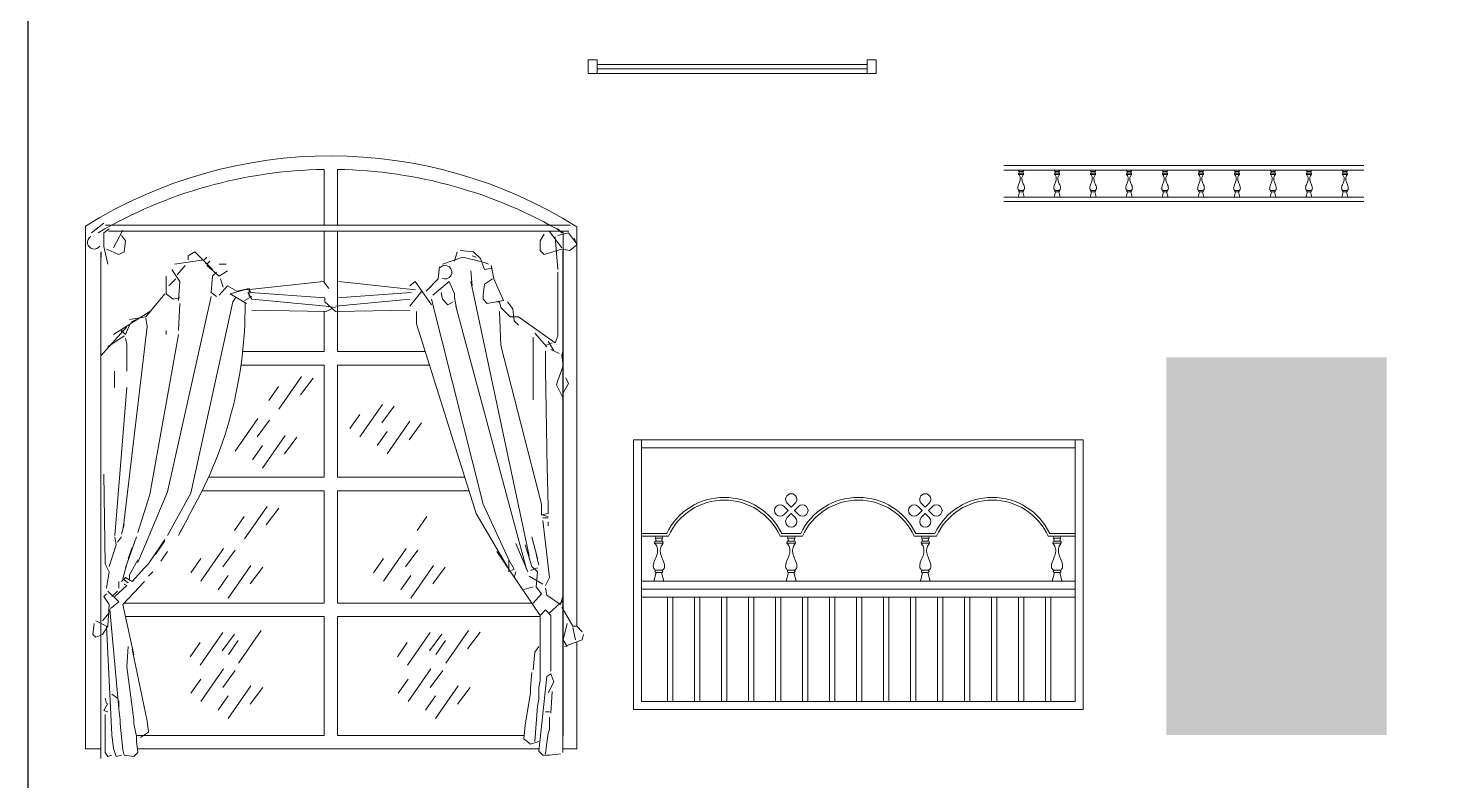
# Model space of a CAD drawing. Header units: millimetres. Extents: x 351279 to 387190, y -1289537 to -1277077.
# Drawn here: x 351279 to 354411, y -1280721 to -1279046 of the extents above; entities that cross this region are included whole.
import ezdxf

# ---------------------------------------------------------------- set-up
doc = ezdxf.new("R2010")
doc.units = ezdxf.units.MM
doc.header["$LTSCALE"] = 20
doc.layers.add('图层1', color=4, linetype='Continuous', plot=False)
doc.layers.add('标注线', color=6, linetype='Continuous', lineweight=5)
doc.layers.add('辅助', color=3, linetype='Continuous', lineweight=5)

# ---------------------------------------------------------------- blocks, each defined once
blk = doc.blocks.new('32ff')
at = {"layer": '图层1', "ltscale": 2}
h = blk.add_hatch(color=119, dxfattribs=at)
h.set_gradient(color1=(74, 84, 74), color2=(255, 255, 153), tint=1, name='INVCURVED')
h.paths.add_polyline_path([(58776.3, 51180.4), (59266.3, 51180.4), (59266.3, 52020.4), (58776.3, 52020.4)])
blk = doc.blocks.new('2e4cvc')
at = {"color": 3, "lineweight": 25}
blk.add_lwpolyline([(83697.4, 62941.5), (91842.9, 62941.5), (91842.9, 56145), (83697.4, 56145)], close=True, dxfattribs=at)
blk = doc.blocks.new('gjfgfj')
at = {"layer": '标注线', "color": 252}
for p, q in [((-100907.4, 9834.9), (-100907.4, 9835.1)), ((-100877.4, 9834.9), (-100877.4, 9835.1)), ((-101065.1, 9681.2), (-101065.1, 9804.9)), ((-101035.1, 9681.2), (-101035.1, 9804.9)), ((-101595.6, 9678.8), (-101595.6, 8516)), ((-101065.1, 9553.4), (-101065.1, 9667.5)), ((-101035.1, 9399.7), (-101035.1, 9667.5)), ((-100533.3, 8546), (-100533.3, 9664.3)), ((-100503.3, 8788.8), (-100503.3, 9677.5)), ((-101065.1, 9399.7), (-101065.1, 9489.9)), ((-101246.1, 9399.7), (-101065.1, 9399.7)), ((-101035.1, 9399.7), (-100839.9, 9399.7)), ((-101249.9, 9369.7), (-101065.1, 9369.7)), ((-101065.1, 9120.1), (-101065.1, 9369.7)), ((-101035.1, 9120.1), (-101035.1, 9369.7)), ((-101035.1, 9369.7), (-100830.5, 9369.7)), ((-101322, 9120.1), (-101065.1, 9120.1)), ((-101035.1, 9120.1), (-100752, 9120.1)), ((-101336.2, 9090.1), (-101065.1, 9090.1)), ((-101065.1, 8840.5), (-101065.1, 9090.1)), ((-101035.1, 8840.5), (-101035.1, 9090.1)), ((-101035.1, 9090.1), (-100742.6, 9090.1)), ((-101509.2, 8840.5), (-101065.1, 8840.5)), ((-101035.1, 8840.5), (-100603.6, 8840.5)), ((-101506.8, 8810.5), (-101065.1, 8810.5)), ((-101065.1, 8546), (-101065.1, 8810.5)), ((-101035.1, 8810.5), (-100584.8, 8810.5)), ((-101035.1, 8546), (-101035.1, 8810.5)), ((-100503.3, 8516), (-100503.3, 8753.9)), ((-101482.7, 8546), (-101065.1, 8546)), ((-101035.1, 8546), (-100620.2, 8546)), ((-101561.4, 8516), (-101595.6, 8516)), ((-101480.3, 8516), (-100587.2, 8516)), ((-100534.5, 8516), (-100503.3, 8516))]:
    blk.add_line(p, q, dxfattribs=at)
for centre, radius, start, end in [((-101050.5, 8806.4), 1028.7, 57.8613, 121.9952), ((-101049.4, 8782.5), 1022.5, 90.8828, 120.4131), ((-101050.9, 8782.5), 1022.5, 59.5869, 89.1172)]:
    blk.add_arc(centre, radius, start, end, dxfattribs=at)
at = {"layer": '辅助', "color": 252}
for p, q in [((-101554.8, 9685.2), (-101581.9, 9664.1)), ((-101551.3, 9681.2), (-100517.8, 9681.2)), ((-101554.8, 9664.1), (-101542.7, 9673.1)), ((-101554.8, 9633.9), (-101554.8, 9664.1)), ((-101544.4, 9667.5), (-100521, 9667.5)), ((-101512.5, 9670.1), (-101533.6, 9630.9)), ((-101506.5, 9645.9), (-101515.5, 9658)), ((-100575.7, 9661), (-100584.8, 9645.9)), ((-100563.6, 9667.1), (-100536.5, 9630.9)), ((-100551.6, 9655), (-100545.5, 9582.6)), ((-100545.5, 9673.1), (-100536.5, 9664.1)), ((-100521.4, 9664.1), (-100545.5, 9658)), ((-100506.3, 9642.9), (-100521.4, 9664.1)), ((-100509.3, 9652), (-100503.3, 9636.9)), ((-101561.4, 9620.3), (-101561.4, 8494.5)), ((-101560.8, 9621.8), (-101560.8, 9609.7)), ((-101545.7, 9594.6), (-101554.8, 9633.9)), ((-101548.7, 9627.8), (-101521.6, 9615.8)), ((-101521.6, 9615.8), (-101509.5, 9621.8)), ((-101509.5, 9621.8), (-101506.5, 9645.9)), ((-101352.6, 9621.8), (-101367.6, 9612.7)), ((-101313.3, 9582.6), (-101352.6, 9621.8)), ((-100768.9, 9621.8), (-100774.9, 9600.7)), ((-100762.8, 9624.8), (-100732.7, 9621.8)), ((-100732.7, 9621.8), (-100717.6, 9606.7)), ((-100584.8, 9645.9), (-100584.8, 9624.8)), ((-100584.8, 9624.8), (-100575.7, 9615.8)), ((-100575.7, 9615.8), (-100536.5, 9627.8)), ((-100536.5, 9627.8), (-100518.4, 9624.8)), ((-100534.5, 9623.5), (-100534.5, 8508.2)), ((-100518.4, 9624.8), (-100503.3, 9636.9)), ((-101397.8, 9594.6), (-101331.4, 9603.7)), ((-101373.7, 9591.6), (-101391.8, 9570.5)), ((-101367.6, 9612.7), (-101367.6, 9603.7)), ((-101331.4, 9603.7), (-101325.4, 9609.7)), ((-101331.4, 9600.7), (-101325.4, 9594.6)), ((-101325.4, 9594.6), (-101319.4, 9600.7)), ((-101298.2, 9567.5), (-101325.4, 9591.6)), ((-101298.2, 9594.6), (-101283.1, 9594.6)), ((-100808.1, 9588.6), (-100811.1, 9561.4)), ((-100802.1, 9594.6), (-100756.8, 9609.7)), ((-100756.8, 9609.7), (-100708.5, 9597.7)), ((-100735.7, 9612.7), (-100726.6, 9609.7)), ((-100726.6, 9609.7), (-100726.6, 9609.7)), ((-100717.6, 9606.7), (-100708.5, 9582.6)), ((-100708.5, 9597.7), (-100699.5, 9594.6)), ((-100708.5, 9582.6), (-100690.4, 9585.6)), ((-100693.4, 9591.6), (-100687.4, 9561.4)), ((-101415.9, 9567.5), (-101415.9, 9528.2)), ((-101394.8, 9561.4), (-101409.9, 9546.3)), ((-101403.9, 9582.6), (-101385.8, 9555.4)), ((-101385.8, 9555.4), (-101388.8, 9513.1)), ((-101313.3, 9567.5), (-101316.3, 9531.3)), ((-101304.3, 9576.5), (-101313.3, 9567.5)), ((-101280.1, 9579.5), (-101298.2, 9567.5)), ((-101295.2, 9561.4), (-101289.2, 9543.3)), ((-101237.9, 9537.3), (-101066.7, 9555.4)), ((-101066.7, 9555.4), (-101054.7, 9540.3)), ((-100861.7, 9537.3), (-101032.8, 9555.4)), ((-100874.5, 9546.3), (-100862.4, 9555.4)), ((-100862.4, 9555.4), (-100826.2, 9504.1)), ((-100811.1, 9561.4), (-100838.3, 9534.3)), ((-100787, 9555.4), (-100823.2, 9525.2)), ((-100774.9, 9528.2), (-100787, 9555.4)), ((-100738.7, 9579.5), (-100735.7, 9546.3)), ((-100738.7, 9555.4), (-100608.9, 8945.7)), ((-100708.5, 9549.4), (-100690.4, 9561.4)), ((-100687.4, 9561.4), (-100666.3, 9513.1)), ((-100545.5, 9576.5), (-100545.5, 9455.8)), ((-100533.5, 9582.6), (-100533.5, 9401.5)), ((-101461.2, 9476.9), (-101419, 9528.2)), ((-101415.9, 9528.2), (-101400.8, 9516.2)), ((-101412.9, 9087.6), (-101316.3, 9522.2)), ((-101316.3, 9531.3), (-101304.3, 9522.2)), ((-101298.2, 9525.2), (-101280.1, 9546.3)), ((-101280.1, 9546.3), (-101259, 9534.3)), ((-101231.8, 9540.3), (-101274.1, 9528.2)), ((-101274.1, 9528.2), (-101237.9, 9507.1)), ((-101259, 9534.3), (-101231.8, 9540.3)), ((-101225.8, 9522.2), (-101240.9, 9513.1)), ((-101234.9, 9531.3), (-101225.8, 9516.2)), ((-101231.9, 9540.3), (-101231.9, 9522.2)), ((-101231.8, 9540.3), (-101228.8, 9531.3)), ((-101228.8, 9531.3), (-101063.7, 9519.2)), ((-100870.7, 9531.3), (-101035.8, 9519.2)), ((-100847.4, 9534.3), (-100874.5, 9501.1)), ((-100805.1, 9531.3), (-100802.1, 9516.2)), ((-100774.9, 9528.2), (-100774.9, 9519.2)), ((-100711.5, 9525.2), (-100708.5, 9549.4)), ((-100711.5, 9525.2), (-100711.5, 9516.2)), ((-101400.8, 9516.2), (-101385.8, 9519.2)), ((-101385.8, 9507.1), (-101388.8, 9446.7)), ((-101361.6, 9084.6), (-101268, 9510.1)), ((-101262, 9519.2), (-101268, 9510.1)), ((-101225.8, 9516.2), (-101060.7, 9501.1)), ((-101225.8, 9492), (-101060.7, 9489)), ((-101063.7, 9519.2), (-101063.7, 9510.1)), ((-101063.7, 9510.1), (-101039.6, 9489)), ((-101060.7, 9501.1), (-101039.6, 9498.1)), ((-101048.7, 9495), (-101060.7, 9489)), ((-100873.7, 9516.2), (-101038.8, 9501.1)), ((-100873.7, 9492), (-101038.8, 9489)), ((-100826.2, 9516.2), (-100711.5, 9060.4)), ((-100802.1, 9516.2), (-100790, 9504.1)), ((-100790, 9504.1), (-100777.9, 9510.1)), ((-100774.9, 9519.2), (-100768.9, 9489)), ((-100771.9, 9501.1), (-100614.9, 8915.5)), ((-100702.5, 9507.1), (-100711.5, 9516.2)), ((-100666.3, 9513.1), (-100702.5, 9507.1)), ((-100675.3, 9510.1), (-100681.3, 9510.1)), ((-100672.3, 9498.1), (-100675.3, 9510.1)), ((-100651.2, 9476.9), (-100672.3, 9498.1)), ((-100657.2, 9510.1), (-100645.1, 9495)), ((-100645.1, 9495), (-100642.1, 9467.9)), ((-101452.2, 9489), (-101533.6, 9437.7)), ((-101497.4, 9458.8), (-101506.5, 9437.7)), ((-101497.4, 9470.9), (-101461.2, 9476.9)), ((-101470.3, 9476.9), (-101494.4, 9464.9)), ((-101461.2, 9473.9), (-101458.2, 9455.8)), ((-100859.4, 9489), (-100859.4, 9461.8)), ((-100726.6, 9039.3), (-100859.4, 9461.8)), ((-100675.3, 9489), (-100672.3, 9413.5)), ((-100633.1, 9476.9), (-100651.2, 9476.9)), ((-100642.1, 9467.9), (-100633.1, 9458.8)), ((-100551.6, 9419.6), (-100633.1, 9476.9)), ((-101504.2, 9454.4), (-101561.4, 9390.3)), ((-101509.5, 9434.7), (-101545.7, 9410.5)), ((-101515.5, 9446.7), (-101515.5, 9440.7)), ((-101509.5, 9440.7), (-101515.5, 9446.7)), ((-101458.2, 9455.8), (-101509.5, 9024.2)), ((-101506.5, 9437.7), (-101509.5, 9440.7)), ((-101506.5, 9428.6), (-101503.5, 9416.6)), ((-101388.8, 9437.7), (-101452.2, 9081.5)), ((-101416, 9446.7), (-101416, 9437.7)), ((-100599.9, 9431.7), (-100599.9, 9335.1)), ((-100596.8, 9440.7), (-100569.7, 9410.5)), ((-100545.5, 9434.7), (-100551.6, 9419.6)), ((-100545.5, 9455.8), (-100545.5, 9443.7)), ((-100545.5, 9443.7), (-100545.5, 9434.7)), ((-101503.5, 9416.6), (-101503.5, 9356.2)), ((-100672.3, 9413.5), (-100581.7, 9060.4)), ((-100557.6, 9419.6), (-100572.7, 9413.5)), ((-100572.7, 9401.5), (-100572.7, 9359.2)), ((-100566.7, 9422.6), (-100554.6, 9401.5)), ((-100560.6, 9404.5), (-100542.5, 9395.4)), ((-100533.5, 9401.5), (-100536.5, 9392.4)), ((-100533.5, 9368.3), (-100545.5, 9335.1)), ((-100536.5, 9392.4), (-100533.5, 9368.3)), ((-101530.7, 9356.2), (-101530.7, 9320)), ((-101165.7, 9272), (-101115.4, 9344.7)), ((-101117.3, 9303.7), (-101089.3, 9340.9)), ((-100599.9, 9335.1), (-100599.9, 9292.8)), ((-100572.7, 9359.2), (-100569.7, 9184.2)), ((-100545.5, 9335.1), (-100548.5, 9326)), ((-100527.4, 9341.1), (-100521.4, 9329)), ((-101503.5, 9320), (-101530.6, 8991)), ((-101188.1, 9290.6), (-101166.2, 9322.2)), ((-100548.5, 9326), (-100533.5, 9295.8)), ((-100521.4, 9329), (-100533.5, 9307.9)), ((-100985.4, 9209.8), (-100935.1, 9282.4)), ((-100936.9, 9241.4), (-100909, 9278.7)), ((-101262.5, 9178.2), (-101212.2, 9250.9)), ((-101214, 9209.9), (-101186.1, 9247.1)), ((-101007.8, 9228.4), (-100985.9, 9260)), ((-100924.6, 9172.1), (-100874.3, 9244.7)), ((-100876.2, 9203.7), (-100848.2, 9241)), ((-101201.7, 9140.5), (-101151.4, 9213.2)), ((-101153.3, 9172.2), (-101125.3, 9209.4)), ((-100947, 9190.7), (-100925.1, 9222.3)), ((-101224.1, 9159.1), (-101202.2, 9190.7)), ((-100569.7, 9184.2), (-100569.7, 9175.1)), ((-100569.7, 9175.1), (-100566.7, 9054.4)), ((-101554.8, 9126.8), (-101551.8, 8927.6)), ((-101479.3, 8930.6), (-101412.9, 9087.6)), ((-101412.9, 8991), (-101361.6, 9084.6)), ((-101452.2, 9081.5), (-101479.3, 8997)), ((-101242, 8982.9), (-101191.7, 9055.5)), ((-101193.6, 9014.5), (-101165.6, 9051.8)), ((-100711.5, 9060.4), (-100654.2, 8936.7)), ((-100581.7, 9060.4), (-100581.7, 9051.4)), ((-100581.7, 9051.4), (-100581.7, 9036.3)), ((-100566.7, 9039.3), (-100566.7, 9054.4)), ((-101509.5, 9024.2), (-101512.5, 9003.1)), ((-101367.6, 9030.2), (-101385.8, 8997)), ((-101264.4, 9001.5), (-101242.5, 9033.1)), ((-100858.4, 9001.5), (-100836.5, 9033.1)), ((-100654.2, 8915.5), (-100726.6, 9039.3)), ((-100581.7, 9036.3), (-100566.7, 9039.3)), ((-100581.7, 9036.3), (-100566.7, 9033.2)), ((-100578.7, 9030.2), (-100566.7, 9030.2)), ((-100578.7, 9024.2), (-100563.6, 8897.4)), ((-100566.7, 9021.2), (-100566.7, 9012.1)), ((-101509.5, 9015.1), (-101515.5, 8994)), ((-101373.7, 9018.1), (-101388.8, 8991)), ((-101542.7, 8921.6), (-101527.6, 8969.9)), ((-101527.6, 8969.9), (-101530.6, 8988)), ((-101515.5, 8988), (-101524.6, 8975.9)), ((-101482.3, 8988), (-101506.5, 8918.5)), ((-101491.4, 8963.8), (-101500.4, 8939.7)), ((-101419, 8981.9), (-101455.2, 8927.6)), ((-101419, 8978.9), (-101440.1, 8948.7)), ((-101338.8, 8889.1), (-101288.5, 8961.7)), ((-101290.3, 8920.7), (-101262.4, 8958)), ((-100932.8, 8889.1), (-100882.4, 8961.7)), ((-100884.3, 8920.7), (-100856.3, 8958)), ((-100639.1, 8972.9), (-100611.9, 8909.5)), ((-100618, 8969.9), (-100602.9, 8921.6)), ((-100602.9, 8988), (-100590.8, 8939.7)), ((-101551.8, 8927.6), (-101542.7, 8909.5)), ((-101503.5, 8927.6), (-101512.5, 8894.4)), ((-101479.3, 8936.7), (-101497.4, 8903.5)), ((-101455.2, 8927.6), (-101464.2, 8918.5)), ((-101412.9, 8954.8), (-101428, 8933.6)), ((-101361.2, 8907.7), (-101339.3, 8939.3)), ((-100955.1, 8907.7), (-100933.3, 8939.3)), ((-100584.8, 8812.9), (-100681.3, 8954.8)), ((-100654.2, 8936.7), (-100654.2, 8909.5)), ((-100642.1, 8915.5), (-100654.2, 8936.7)), ((-100593.8, 8948.7), (-100587.8, 8924.6)), ((-101542.7, 8909.5), (-101548.7, 8873.3)), ((-101506.5, 8897.4), (-101515.5, 8888.4)), ((-101506.5, 8897.4), (-101491.4, 8888.4)), ((-101497.4, 8903.5), (-101497.4, 8891.4)), ((-101491.4, 8888.4), (-101464.2, 8918.5)), ((-101446.1, 8909.5), (-101455.2, 8900.4)), ((-101300.4, 8870), (-101278.5, 8901.6)), ((-101278, 8851.4), (-101227.7, 8924)), ((-101229.6, 8883), (-101201.6, 8920.3)), ((-100894.4, 8870), (-100872.5, 8901.6)), ((-100872, 8851.4), (-100821.7, 8924)), ((-100823.5, 8883), (-100795.6, 8920.3)), ((-100648.1, 8912.5), (-100642.1, 8915.5)), ((-100639.1, 8909.5), (-100642.1, 8897.4)), ((-100608.9, 8900.4), (-100578.7, 8882.3)), ((-100590.8, 8918.5), (-100605.9, 8912.5)), ((-100602.9, 8921.6), (-100590.8, 8909.5)), ((-100590.8, 8909.5), (-100593.8, 8876.3)), ((-100563.6, 8897.4), (-100572.7, 8879.3)), ((-101521.6, 8843.1), (-101545.7, 8867.2)), ((-101524.6, 8867.2), (-101536.7, 8855.2)), ((-101503.5, 8879.3), (-101530.6, 8855.2)), ((-101521.6, 8888.4), (-101521.6, 8873.3)), ((-101512.5, 8894.4), (-101500.4, 8885.3)), ((-101464.2, 8888.4), (-101512.5, 8837.1)), ((-101509.5, 8882.3), (-101503.5, 8879.3)), ((-100599.9, 8876.3), (-100621, 8870.3)), ((-100593.8, 8876.3), (-100581.7, 8861.2)), ((-100572.7, 8873.3), (-100569.7, 8858.2)), ((-101548.7, 8861.2), (-101554.8, 8855.2)), ((-101554.8, 8855.2), (-101542.7, 8837.1)), ((-101542.7, 8837.1), (-101545.7, 8788.8)), ((-101539.7, 8828), (-101521.6, 8843.1)), ((-101512.5, 8837.1), (-101488.4, 8725.4)), ((-100581.7, 8861.2), (-100599.9, 8840.1)), ((-100569.7, 8858.2), (-100539.5, 8837.1)), ((-100533.5, 8846.1), (-100563.6, 8818.9)), ((-100539.5, 8837.1), (-100533.5, 8858.2)), ((-101548.7, 8788.8), (-101572.9, 8800.8)), ((-101542.7, 8818.9), (-101557.8, 8800.8)), ((-101541.2, 8826), (-101521.1, 8606)), ((-100572.7, 8825), (-100584.8, 8812.9)), ((-100584.8, 8810.5), (-100584.8, 8668)), ((-100560.6, 8812.9), (-100572.7, 8825)), ((-100560.6, 8689.2), (-100560.6, 8812.9)), ((-100536.5, 8831), (-100512.3, 8788.8)), ((-101578.9, 8770.7), (-101575.9, 8794.8)), ((-101572.9, 8764.6), (-101578.9, 8770.7)), ((-101557.8, 8770.7), (-101572.9, 8764.6)), ((-101545.7, 8788.8), (-101557.8, 8770.7)), ((-101536.7, 8547.3), (-101548.7, 8788.8)), ((-101340.5, 8702.3), (-101290.1, 8775)), ((-101292, 8734), (-101264, 8771.3)), ((-101255.5, 8707), (-101205.1, 8779.6)), ((-100879.5, 8702.3), (-100829.1, 8775)), ((-100831, 8734), (-100803, 8771.3)), ((-100794.5, 8707), (-100744.2, 8779.6)), ((-100746, 8738.7), (-100718.1, 8775.9)), ((-100533.5, 8758.6), (-100524.4, 8794.8)), ((-100512.3, 8788.8), (-100503.3, 8788.8)), ((-100512.3, 8785.7), (-100506.3, 8758.6)), ((-100503.3, 8788.8), (-100491.2, 8776.7)), ((-100488.2, 8770.7), (-100491.2, 8758.6)), ((-101500.4, 8743.5), (-101503.5, 8698.2)), ((-101362.8, 8721), (-101340.9, 8752.5)), ((-101277.8, 8725.6), (-101256, 8757.2)), ((-100901.8, 8721), (-100880, 8752.5)), ((-100816.9, 8725.6), (-100795, 8757.2)), ((-100596.8, 8731.4), (-100587.8, 8743.5)), ((-100524.4, 8743.5), (-100533.5, 8758.6)), ((-100491.2, 8758.6), (-100530.4, 8743.5)), ((-101491.4, 8737.5), (-101458.2, 8577.5)), ((-100599.9, 8692.2), (-100596.8, 8731.4)), ((-101503.5, 8698.2), (-101488.4, 8580.5)), ((-101338.8, 8621.2), (-101288.5, 8693.8)), ((-101290.3, 8652.9), (-101262.4, 8690.1)), ((-100877.8, 8621.2), (-100827.5, 8693.8)), ((-100829.3, 8652.9), (-100801.4, 8690.1)), ((-100602.9, 8686.1), (-100605.9, 8652.9)), ((-100569.7, 8677.1), (-100587.8, 8511.1)), ((-100560.6, 8683.1), (-100569.7, 8677.1)), ((-100554.6, 8665), (-100560.6, 8683.1)), ((-101361.2, 8639.8), (-101339.3, 8671.4)), ((-101278, 8583.5), (-101227.7, 8656.2)), ((-101229.6, 8615.2), (-101201.6, 8652.4)), ((-100900.2, 8639.8), (-100878.3, 8671.4)), ((-100817, 8583.5), (-100766.7, 8656.2)), ((-100768.6, 8615.2), (-100740.6, 8652.4)), ((-100605.9, 8652.9), (-100605.9, 8640.9)), ((-100584.8, 8668), (-100587.8, 8652.9)), ((-100587.8, 8652.9), (-100587.8, 8625.8)), ((-100554.6, 8665), (-100566.7, 8640.9)), ((-101545.7, 8616.7), (-101554.8, 8601.6)), ((-101551.8, 8628.8), (-101548.7, 8616.7)), ((-101536.7, 8637.8), (-101524.6, 8628.8)), ((-101521.6, 8622.8), (-101521.6, 8604.6)), ((-101300.4, 8602.1), (-101278.5, 8633.7)), ((-100839.4, 8602.1), (-100817.5, 8633.7)), ((-100605.9, 8640.9), (-100618, 8568.4)), ((-100587.8, 8625.8), (-100590.8, 8610.7)), ((-100557.6, 8643.9), (-100560.6, 8595.6)), ((-101554.8, 8601.6), (-101545.7, 8598.6)), ((-101551.8, 8592.6), (-101551.8, 8583.5)), ((-101551.8, 8583.5), (-101551.8, 8508.1)), ((-101521.6, 8604.6), (-101518.6, 8580.5)), ((-100590.8, 8610.7), (-100596.8, 8532.2)), ((-100572.7, 8598.6), (-100563.6, 8598.6)), ((-100563.6, 8586.5), (-100563.6, 8559.4)), ((-101518.6, 8580.5), (-101518.6, 8571.4)), ((-101518.6, 8571.4), (-101512.5, 8514.1)), ((-101488.4, 8580.5), (-101488.4, 8571.4)), ((-101488.4, 8571.4), (-101482.3, 8544.3)), ((-101455.2, 8553.3), (-101473.3, 8541.3)), ((-101458.2, 8577.5), (-101455.2, 8553.3)), ((-100618, 8568.4), (-100621, 8538.2)), ((-100566.7, 8550.3), (-100569.7, 8529.2)), ((-100563.6, 8559.4), (-100566.7, 8550.3)), ((-101536.7, 8547.3), (-101533.6, 8517.1)), ((-101482.3, 8544.3), (-101482.3, 8532.2)), ((-101482.3, 8532.2), (-101479.3, 8508.1)), ((-100621, 8538.2), (-100605.9, 8526.2)), ((-100605.9, 8526.2), (-100587.8, 8532.2)), ((-100569.7, 8529.2), (-100572.7, 8505)), ((-101551.8, 8508.1), (-101545.7, 8499)), ((-101545.7, 8499), (-101536.7, 8502)), ((-101533.6, 8517.1), (-101527.6, 8499)), ((-101527.6, 8499), (-101515.5, 8502)), ((-101512.5, 8514.1), (-101509.5, 8502)), ((-101509.5, 8502), (-101488.4, 8499)), ((-101488.4, 8499), (-101479.3, 8508.1)), ((-100587.8, 8511.1), (-100578.7, 8502)), ((-100578.7, 8502), (-100563.6, 8502)), ((-100539.5, 8505), (-100563.6, 8502))]:
    blk.add_line(p, q, dxfattribs=at)
for centre, radius, start, end in [((-101575.9, 9642.9), 15.1, 120.9638, 326.3099), ((-100796, 9576.5), 15.1, 243.4349, 135), ((-102161.4, 9498.1), 920.6, 329.4869, 0.5617)]:
    blk.add_arc(centre, radius, start, end, dxfattribs=at)

msp = doc.modelspace()

# ---------------------------------------------------------------- linework, layer by layer
at = {"color": 252, "lineweight": 5}
for p, q in [((352543.762, -1279137.053), (353143.762, -1279137.053)), ((353486.321, -1279371.485), (353480.621, -1279371.485)), ((353482.721, -1279364.885), (353481.567, -1279364.885)), ((353481.567, -1279364.885), (353482.721, -1279368.485)), ((353486.321, -1279361.885), (353482.721, -1279361.885)), ((353486.321, -1279364.885), (353482.721, -1279364.885)), ((353486.321, -1279368.485), (353482.721, -1279368.485)), ((353486.321, -1279361.885), (353489.921, -1279361.885)), ((353486.321, -1279364.885), (353489.921, -1279364.885)), ((353486.321, -1279368.485), (353489.921, -1279368.485)), ((353486.321, -1279371.485), (353492.021, -1279371.485)), ((353491.075, -1279364.885), (353489.921, -1279368.485)), ((353489.921, -1279364.885), (353491.075, -1279364.885)), ((353566.321, -1279371.485), (353560.621, -1279371.485)), ((353562.721, -1279364.885), (353561.567, -1279364.885)), ((353561.567, -1279364.885), (353562.721, -1279368.485)), ((353566.321, -1279361.885), (353562.721, -1279361.885)), ((353566.321, -1279364.885), (353562.721, -1279364.885)), ((353566.321, -1279368.485), (353562.721, -1279368.485)), ((353566.321, -1279361.885), (353569.921, -1279361.885)), ((353566.321, -1279364.885), (353569.921, -1279364.885)), ((353566.321, -1279368.485), (353569.921, -1279368.485)), ((353566.321, -1279371.485), (353572.021, -1279371.485)), ((353571.075, -1279364.885), (353569.921, -1279368.485)), ((353569.921, -1279364.885), (353571.075, -1279364.885)), ((353646.321, -1279371.485), (353640.621, -1279371.485)), ((353642.721, -1279364.885), (353641.567, -1279364.885)), ((353641.567, -1279364.885), (353642.721, -1279368.485)), ((353646.321, -1279361.885), (353642.721, -1279361.885)), ((353646.321, -1279364.885), (353642.721, -1279364.885)), ((353646.321, -1279368.485), (353642.721, -1279368.485)), ((353646.321, -1279361.885), (353649.921, -1279361.885)), ((353646.321, -1279364.885), (353649.921, -1279364.885)), ((353646.321, -1279368.485), (353649.921, -1279368.485)), ((353646.321, -1279371.485), (353652.021, -1279371.485)), ((353651.075, -1279364.885), (353649.921, -1279368.485)), ((353649.921, -1279364.885), (353651.075, -1279364.885)), ((353726.321, -1279371.485), (353720.621, -1279371.485)), ((353722.721, -1279364.885), (353721.567, -1279364.885)), ((353721.567, -1279364.885), (353722.721, -1279368.485)), ((353726.321, -1279361.885), (353722.721, -1279361.885)), ((353726.321, -1279364.885), (353722.721, -1279364.885)), ((353726.321, -1279368.485), (353722.721, -1279368.485)), ((353726.321, -1279361.885), (353729.921, -1279361.885)), ((353726.321, -1279364.885), (353729.921, -1279364.885)), ((353726.321, -1279368.485), (353729.921, -1279368.485)), ((353726.321, -1279371.485), (353732.021, -1279371.485)), ((353731.075, -1279364.885), (353729.921, -1279368.485)), ((353729.921, -1279364.885), (353731.075, -1279364.885)), ((353806.321, -1279371.485), (353800.621, -1279371.485)), ((353802.721, -1279364.885), (353801.567, -1279364.885)), ((353801.567, -1279364.885), (353802.721, -1279368.485)), ((353806.321, -1279361.885), (353802.721, -1279361.885)), ((353806.321, -1279364.885), (353802.721, -1279364.885)), ((353806.321, -1279368.485), (353802.721, -1279368.485)), ((353806.321, -1279361.885), (353809.921, -1279361.885)), ((353806.321, -1279364.885), (353809.921, -1279364.885)), ((353806.321, -1279368.485), (353809.921, -1279368.485)), ((353806.321, -1279371.485), (353812.021, -1279371.485)), ((353811.075, -1279364.885), (353809.921, -1279368.485)), ((353809.921, -1279364.885), (353811.075, -1279364.885)), ((353886.321, -1279371.485), (353880.621, -1279371.485)), ((353882.721, -1279364.885), (353881.567, -1279364.885)), ((353881.567, -1279364.885), (353882.721, -1279368.485)), ((353886.321, -1279361.885), (353882.721, -1279361.885)), ((353886.321, -1279364.885), (353882.721, -1279364.885)), ((353886.321, -1279368.485), (353882.721, -1279368.485)), ((353886.321, -1279361.885), (353889.921, -1279361.885)), ((353886.321, -1279364.885), (353889.921, -1279364.885)), ((353886.321, -1279368.485), (353889.921, -1279368.485)), ((353886.321, -1279371.485), (353892.021, -1279371.485)), ((353891.075, -1279364.885), (353889.921, -1279368.485)), ((353889.921, -1279364.885), (353891.075, -1279364.885)), ((353966.321, -1279371.485), (353960.621, -1279371.485)), ((353962.721, -1279364.885), (353961.567, -1279364.885)), ((353961.567, -1279364.885), (353962.721, -1279368.485)), ((353966.321, -1279361.885), (353962.721, -1279361.885)), ((353966.321, -1279364.885), (353962.721, -1279364.885)), ((353966.321, -1279368.485), (353962.721, -1279368.485)), ((353966.321, -1279361.885), (353969.921, -1279361.885)), ((353966.321, -1279364.885), (353969.921, -1279364.885)), ((353966.321, -1279368.485), (353969.921, -1279368.485)), ((353966.321, -1279371.485), (353972.021, -1279371.485)), ((353971.075, -1279364.885), (353969.921, -1279368.485)), ((353969.921, -1279364.885), (353971.075, -1279364.885)), ((354046.321, -1279371.485), (354040.621, -1279371.485)), ((354042.721, -1279364.885), (354041.567, -1279364.885)), ((354041.567, -1279364.885), (354042.721, -1279368.485)), ((354046.321, -1279361.885), (354042.721, -1279361.885)), ((354046.321, -1279364.885), (354042.721, -1279364.885)), ((354046.321, -1279368.485), (354042.721, -1279368.485)), ((354046.321, -1279361.885), (354049.921, -1279361.885)), ((354046.321, -1279364.885), (354049.921, -1279364.885)), ((354046.321, -1279368.485), (354049.921, -1279368.485)), ((354046.321, -1279371.485), (354052.021, -1279371.485)), ((354051.075, -1279364.885), (354049.921, -1279368.485)), ((354049.921, -1279364.885), (354051.075, -1279364.885)), ((354126.321, -1279371.485), (354120.621, -1279371.485)), ((354122.721, -1279364.885), (354121.567, -1279364.885)), ((354121.567, -1279364.885), (354122.721, -1279368.485)), ((354126.321, -1279361.885), (354122.721, -1279361.885)), ((354126.321, -1279364.885), (354122.721, -1279364.885)), ((354126.321, -1279368.485), (354122.721, -1279368.485)), ((354126.321, -1279361.885), (354129.921, -1279361.885)), ((354126.321, -1279364.885), (354129.921, -1279364.885)), ((354126.321, -1279368.485), (354129.921, -1279368.485)), ((354126.321, -1279371.485), (354132.021, -1279371.485)), ((354131.075, -1279364.885), (354129.921, -1279368.485)), ((354129.921, -1279364.885), (354131.075, -1279364.885)), ((354206.321, -1279371.485), (354200.621, -1279371.485)), ((354202.721, -1279364.885), (354201.567, -1279364.885)), ((354201.567, -1279364.885), (354202.721, -1279368.485)), ((354206.321, -1279361.885), (354202.721, -1279361.885)), ((354206.321, -1279364.885), (354202.721, -1279364.885)), ((354206.321, -1279368.485), (354202.721, -1279368.485)), ((354206.321, -1279361.885), (354209.921, -1279361.885)), ((354206.321, -1279364.885), (354209.921, -1279364.885)), ((354206.321, -1279368.485), (354209.921, -1279368.485)), ((354206.321, -1279371.485), (354212.021, -1279371.485)), ((354211.075, -1279364.885), (354209.921, -1279368.485)), ((354209.921, -1279364.885), (354211.075, -1279364.885)), ((353479.721, -1279421.885), (353482.721, -1279410.485)), ((353486.321, -1279421.885), (353479.721, -1279421.885)), ((353486.321, -1279407.485), (353482.721, -1279407.485)), ((353486.321, -1279410.485), (353482.721, -1279410.485)), ((353486.321, -1279407.485), (353489.921, -1279407.485)), ((353486.321, -1279410.485), (353489.921, -1279410.485)), ((353486.321, -1279421.885), (353492.921, -1279421.885)), ((353492.921, -1279421.885), (353489.921, -1279410.485)), ((353559.721, -1279421.885), (353562.721, -1279410.485)), ((353566.321, -1279421.885), (353559.721, -1279421.885)), ((353566.321, -1279407.485), (353562.721, -1279407.485)), ((353566.321, -1279410.485), (353562.721, -1279410.485)), ((353566.321, -1279407.485), (353569.921, -1279407.485)), ((353566.321, -1279410.485), (353569.921, -1279410.485)), ((353566.321, -1279421.885), (353572.921, -1279421.885)), ((353572.921, -1279421.885), (353569.921, -1279410.485)), ((353639.721, -1279421.885), (353642.721, -1279410.485)), ((353646.321, -1279421.885), (353639.721, -1279421.885)), ((353646.321, -1279407.485), (353642.721, -1279407.485)), ((353646.321, -1279410.485), (353642.721, -1279410.485)), ((353646.321, -1279407.485), (353649.921, -1279407.485)), ((353646.321, -1279410.485), (353649.921, -1279410.485)), ((353646.321, -1279421.885), (353652.921, -1279421.885)), ((353652.921, -1279421.885), (353649.921, -1279410.485)), ((353719.721, -1279421.885), (353722.721, -1279410.485)), ((353726.321, -1279421.885), (353719.721, -1279421.885)), ((353726.321, -1279407.485), (353722.721, -1279407.485)), ((353726.321, -1279410.485), (353722.721, -1279410.485)), ((353726.321, -1279407.485), (353729.921, -1279407.485)), ((353726.321, -1279410.485), (353729.921, -1279410.485)), ((353726.321, -1279421.885), (353732.921, -1279421.885)), ((353732.921, -1279421.885), (353729.921, -1279410.485)), ((353799.721, -1279421.885), (353802.721, -1279410.485)), ((353806.321, -1279421.885), (353799.721, -1279421.885)), ((353806.321, -1279407.485), (353802.721, -1279407.485)), ((353806.321, -1279410.485), (353802.721, -1279410.485)), ((353806.321, -1279407.485), (353809.921, -1279407.485)), ((353806.321, -1279410.485), (353809.921, -1279410.485)), ((353806.321, -1279421.885), (353812.921, -1279421.885)), ((353812.921, -1279421.885), (353809.921, -1279410.485)), ((353879.721, -1279421.885), (353882.721, -1279410.485)), ((353886.321, -1279421.885), (353879.721, -1279421.885)), ((353886.321, -1279407.485), (353882.721, -1279407.485)), ((353886.321, -1279410.485), (353882.721, -1279410.485)), ((353886.321, -1279407.485), (353889.921, -1279407.485)), ((353886.321, -1279410.485), (353889.921, -1279410.485)), ((353886.321, -1279421.885), (353892.921, -1279421.885)), ((353892.921, -1279421.885), (353889.921, -1279410.485)), ((353959.721, -1279421.885), (353962.721, -1279410.485)), ((353966.321, -1279421.885), (353959.721, -1279421.885)), ((353966.321, -1279407.485), (353962.721, -1279407.485)), ((353966.321, -1279410.485), (353962.721, -1279410.485)), ((353966.321, -1279407.485), (353969.921, -1279407.485)), ((353966.321, -1279410.485), (353969.921, -1279410.485)), ((353966.321, -1279421.885), (353972.921, -1279421.885)), ((353972.921, -1279421.885), (353969.921, -1279410.485)), ((354039.721, -1279421.885), (354042.721, -1279410.485)), ((354046.321, -1279421.885), (354039.721, -1279421.885)), ((354046.321, -1279407.485), (354042.721, -1279407.485)), ((354046.321, -1279410.485), (354042.721, -1279410.485)), ((354046.321, -1279407.485), (354049.921, -1279407.485)), ((354046.321, -1279410.485), (354049.921, -1279410.485)), ((354046.321, -1279421.885), (354052.921, -1279421.885)), ((354052.921, -1279421.885), (354049.921, -1279410.485)), ((354119.721, -1279421.885), (354122.721, -1279410.485)), ((354126.321, -1279421.885), (354119.721, -1279421.885)), ((354126.321, -1279407.485), (354122.721, -1279407.485)), ((354126.321, -1279410.485), (354122.721, -1279410.485)), ((354126.321, -1279407.485), (354129.921, -1279407.485)), ((354126.321, -1279410.485), (354129.921, -1279410.485)), ((354126.321, -1279421.885), (354132.921, -1279421.885)), ((354132.921, -1279421.885), (354129.921, -1279410.485)), ((354199.721, -1279421.885), (354202.721, -1279410.485)), ((354206.321, -1279421.885), (354199.721, -1279421.885)), ((354206.321, -1279407.485), (354202.721, -1279407.485)), ((354206.321, -1279410.485), (354202.721, -1279410.485)), ((354206.321, -1279407.485), (354209.921, -1279407.485)), ((354206.321, -1279410.485), (354209.921, -1279410.485)), ((354206.321, -1279421.885), (354212.921, -1279421.885)), ((354212.921, -1279421.885), (354209.921, -1279410.485))]:
    msp.add_line(p, q, dxfattribs=at)
at = {"color": 44, "lineweight": 5}
for p, q in [((353448.123, -1279351.885), (354248.123, -1279351.885)), ((353448.123, -1279361.885), (354248.123, -1279361.885)), ((353448.123, -1279421.885), (354248.123, -1279421.885)), ((353448.123, -1279431.885), (354248.123, -1279431.885)), ((352624.297, -1280562.094), (352624.297, -1279962.094)), ((352624.297, -1279962.094), (353624.297, -1279962.094)), ((352642.297, -1280544.094), (352642.297, -1279962.094)), ((353606.297, -1279962.094), (353606.297, -1280544.094)), ((353624.297, -1279962.094), (353624.297, -1280562.094)), ((352642.297, -1279980.094), (353606.297, -1279980.094)), ((353606.297, -1280276.094), (352642.297, -1280276.094)), ((353606.297, -1280294.094), (352642.297, -1280294.094)), ((353624.297, -1280562.094), (352624.297, -1280562.094)), ((353606.297, -1280544.094), (352642.297, -1280544.094))]:
    msp.add_line(p, q, dxfattribs=at)
at = {"lineweight": 5}
for p, q in [((352968.226, -1280119.134), (352959.387, -1280110.295)), ((352968.226, -1280119.134), (352959.387, -1280127.973)), ((352966.458, -1280103.224), (352975.297, -1280112.063)), ((352966.458, -1280135.044), (352975.297, -1280126.205)), ((352975.297, -1280112.063), (352984.135, -1280103.224)), ((352975.297, -1280126.205), (352984.135, -1280135.044)), ((352982.368, -1280119.134), (352991.207, -1280110.295)), ((352982.368, -1280119.134), (352991.207, -1280127.973)), ((353266.226, -1280119.134), (353257.387, -1280110.295)), ((353266.226, -1280119.134), (353257.387, -1280127.973)), ((353264.458, -1280103.224), (353273.297, -1280112.063)), ((353264.458, -1280135.044), (353273.297, -1280126.205)), ((353273.297, -1280112.063), (353282.135, -1280103.224)), ((353273.297, -1280126.205), (353282.135, -1280135.044)), ((353280.368, -1280119.134), (353289.207, -1280110.295)), ((353280.368, -1280119.134), (353289.207, -1280127.973)), ((352698.484, -1280170.094), (352642.297, -1280170.094)), ((352702.297, -1280176.094), (352642.297, -1280176.094)), ((352675.047, -1280181.094), (352673.124, -1280181.094)), ((352673.124, -1280181.094), (352675.047, -1280187.094)), ((352681.047, -1280176.094), (352675.047, -1280176.094)), ((352681.047, -1280181.094), (352675.047, -1280181.094)), ((352681.047, -1280187.094), (352675.047, -1280187.094)), ((352681.047, -1280176.094), (352687.047, -1280176.094)), ((352681.047, -1280181.094), (352687.047, -1280181.094)), ((352681.047, -1280187.094), (352687.047, -1280187.094)), ((352688.971, -1280181.094), (352687.047, -1280187.094)), ((352687.047, -1280181.094), (352688.971, -1280181.094)), ((353000.297, -1280176.094), (352950.297, -1280176.094)), ((352996.484, -1280170.094), (352954.109, -1280170.094)), ((352969.297, -1280181.094), (352967.373, -1280181.094)), ((352967.373, -1280181.094), (352969.297, -1280187.094)), ((352975.297, -1280176.094), (352969.297, -1280176.094)), ((352975.297, -1280181.094), (352969.297, -1280181.094)), ((352975.297, -1280187.094), (352969.297, -1280187.094)), ((352975.297, -1280176.094), (352981.297, -1280176.094)), ((352975.297, -1280181.094), (352981.297, -1280181.094)), ((352975.297, -1280187.094), (352981.297, -1280187.094)), ((352983.22, -1280181.094), (352981.297, -1280187.094)), ((352981.297, -1280181.094), (352983.22, -1280181.094)), ((353298.297, -1280176.094), (353248.297, -1280176.094)), ((353294.484, -1280170.094), (353252.109, -1280170.094)), ((353267.297, -1280181.094), (353265.373, -1280181.094)), ((353265.373, -1280181.094), (353267.297, -1280187.094)), ((353273.297, -1280176.094), (353267.297, -1280176.094)), ((353273.297, -1280181.094), (353267.297, -1280181.094)), ((353273.297, -1280187.094), (353267.297, -1280187.094)), ((353273.297, -1280176.094), (353279.297, -1280176.094)), ((353273.297, -1280181.094), (353279.297, -1280181.094)), ((353273.297, -1280187.094), (353279.297, -1280187.094)), ((353281.22, -1280181.094), (353279.297, -1280187.094)), ((353279.297, -1280181.094), (353281.22, -1280181.094)), ((353606.297, -1280176.094), (353546.297, -1280176.094)), ((353606.297, -1280170.094), (353550.109, -1280170.094)), ((353560.229, -1280181.094), (353558.306, -1280181.094)), ((353558.306, -1280181.094), (353560.229, -1280187.094)), ((353566.229, -1280176.094), (353560.229, -1280176.094)), ((353566.229, -1280181.094), (353560.229, -1280181.094)), ((353566.229, -1280187.094), (353560.229, -1280187.094)), ((353566.229, -1280176.094), (353572.229, -1280176.094)), ((353566.229, -1280181.094), (353572.229, -1280181.094)), ((353566.229, -1280187.094), (353572.229, -1280187.094)), ((353574.152, -1280181.094), (353572.229, -1280187.094)), ((353572.229, -1280181.094), (353574.152, -1280181.094)), ((352681.047, -1280192.094), (352671.547, -1280192.094)), ((352681.047, -1280192.094), (352690.547, -1280192.094)), ((352975.297, -1280192.094), (352965.797, -1280192.094)), ((352975.297, -1280192.094), (352984.797, -1280192.094)), ((353273.297, -1280192.094), (353263.797, -1280192.094)), ((353273.297, -1280192.094), (353282.797, -1280192.094)), ((353566.229, -1280192.094), (353556.729, -1280192.094)), ((353566.229, -1280192.094), (353575.729, -1280192.094)), ((352670.047, -1280276.094), (352675.047, -1280257.094)), ((352681.047, -1280276.094), (352670.047, -1280276.094)), ((352681.047, -1280252.094), (352675.047, -1280252.094)), ((352681.047, -1280257.094), (352675.047, -1280257.094)), ((352681.047, -1280252.094), (352687.047, -1280252.094)), ((352681.047, -1280257.094), (352687.047, -1280257.094)), ((352681.047, -1280276.094), (352692.047, -1280276.094)), ((352692.047, -1280276.094), (352687.047, -1280257.094)), ((352964.297, -1280276.094), (352969.297, -1280257.094)), ((352975.297, -1280276.094), (352964.297, -1280276.094)), ((352975.297, -1280252.094), (352969.297, -1280252.094)), ((352975.297, -1280257.094), (352969.297, -1280257.094)), ((352975.297, -1280252.094), (352981.297, -1280252.094)), ((352975.297, -1280257.094), (352981.297, -1280257.094)), ((352975.297, -1280276.094), (352986.297, -1280276.094)), ((352986.297, -1280276.094), (352981.297, -1280257.094)), ((353262.297, -1280276.094), (353267.297, -1280257.094)), ((353273.297, -1280276.094), (353262.297, -1280276.094)), ((353273.297, -1280252.094), (353267.297, -1280252.094)), ((353273.297, -1280257.094), (353267.297, -1280257.094)), ((353273.297, -1280252.094), (353279.297, -1280252.094)), ((353273.297, -1280257.094), (353279.297, -1280257.094)), ((353273.297, -1280276.094), (353284.297, -1280276.094)), ((353284.297, -1280276.094), (353279.297, -1280257.094)), ((353555.229, -1280276.094), (353560.229, -1280257.094)), ((353566.229, -1280276.094), (353555.229, -1280276.094)), ((353566.229, -1280252.094), (353560.229, -1280252.094)), ((353566.229, -1280257.094), (353560.229, -1280257.094)), ((353566.229, -1280252.094), (353572.229, -1280252.094)), ((353566.229, -1280257.094), (353572.229, -1280257.094)), ((353566.229, -1280276.094), (353577.229, -1280276.094)), ((353577.229, -1280276.094), (353572.229, -1280257.094)), ((353606.297, -1280312.094), (352642.297, -1280312.094)), ((352700.297, -1280312.094), (352700.297, -1280544.094)), ((352712.297, -1280312.094), (352712.297, -1280544.094)), ((352760.297, -1280312.094), (352760.297, -1280544.094)), ((352772.297, -1280312.094), (352772.297, -1280544.094)), ((352820.297, -1280312.094), (352820.297, -1280544.094)), ((352832.297, -1280312.094), (352832.297, -1280544.094)), ((352880.297, -1280312.094), (352880.297, -1280544.094)), ((352892.297, -1280312.094), (352892.297, -1280544.094)), ((352940.297, -1280312.094), (352940.297, -1280544.094)), ((352952.297, -1280312.094), (352952.297, -1280544.094)), ((353000.297, -1280312.094), (353000.297, -1280544.094)), ((353012.297, -1280312.094), (353012.297, -1280544.094)), ((353060.297, -1280312.094), (353060.297, -1280544.094)), ((353072.297, -1280312.094), (353072.297, -1280544.094)), ((353120.297, -1280312.094), (353120.297, -1280544.094)), ((353132.297, -1280312.094), (353132.297, -1280544.094)), ((353180.297, -1280312.094), (353180.297, -1280544.094)), ((353192.297, -1280312.094), (353192.297, -1280544.094)), ((353240.297, -1280312.094), (353240.297, -1280544.094)), ((353252.297, -1280312.094), (353252.297, -1280544.094)), ((353300.297, -1280312.094), (353300.297, -1280544.094)), ((353312.297, -1280312.094), (353312.297, -1280544.094)), ((353360.297, -1280312.094), (353360.297, -1280544.094)), ((353372.297, -1280312.094), (353372.297, -1280544.094)), ((353420.297, -1280312.094), (353420.297, -1280544.094)), ((353432.297, -1280312.094), (353432.297, -1280544.094)), ((353480.297, -1280312.094), (353480.297, -1280544.094)), ((353492.297, -1280312.094), (353492.297, -1280544.094)), ((353540.297, -1280312.094), (353540.297, -1280544.094)), ((353552.297, -1280312.094), (353552.297, -1280544.094))]:
    msp.add_line(p, q, dxfattribs=at)
at = {"color": 252, "lineweight": 5}
for points in [[(352523.762, -1279147.053), (352523.762, -1279117.053), (352543.762, -1279117.053), (352543.762, -1279147.053)], [(353163.762, -1279147.053), (353163.762, -1279117.053), (353143.762, -1279117.053), (353143.762, -1279147.053)], [(352543.762, -1279127.053), (353143.762, -1279127.053), (353143.762, -1279147.053), (352543.762, -1279147.053)]]:
    msp.add_lwpolyline(points, close=True, dxfattribs=at)
for centre, radius, start, end in [((353483.15, -1279371.02), 2.571, 99.600949, 190.41501), ((353482.725, -1279363.385), 1.5, 90.159333, 269.840667), ((353489.917, -1279363.385), 1.5, 270.159333, 89.840667), ((353489.492, -1279371.02), 2.571, 349.58499, 80.399051), ((353563.15, -1279371.02), 2.571, 99.600949, 190.41501), ((353562.725, -1279363.385), 1.5, 90.159333, 269.840667), ((353569.917, -1279363.385), 1.5, 270.159333, 89.840667), ((353569.492, -1279371.02), 2.571, 349.58499, 80.399051), ((353643.15, -1279371.02), 2.571, 99.600949, 190.41501), ((353642.725, -1279363.385), 1.5, 90.159333, 269.840667), ((353649.917, -1279363.385), 1.5, 270.159333, 89.840667), ((353649.492, -1279371.02), 2.571, 349.58499, 80.399051), ((353723.15, -1279371.02), 2.571, 99.600949, 190.41501), ((353722.725, -1279363.385), 1.5, 90.159333, 269.840667), ((353729.917, -1279363.385), 1.5, 270.159333, 89.840667), ((353729.492, -1279371.02), 2.571, 349.58499, 80.399051), ((353803.15, -1279371.02), 2.571, 99.600949, 190.41501), ((353802.725, -1279363.385), 1.5, 90.159333, 269.840667), ((353809.917, -1279363.385), 1.5, 270.159333, 89.840667), ((353809.492, -1279371.02), 2.571, 349.58499, 80.399051), ((353883.15, -1279371.02), 2.571, 99.600949, 190.41501), ((353882.725, -1279363.385), 1.5, 90.159333, 269.840667), ((353889.917, -1279363.385), 1.5, 270.159333, 89.840667), ((353889.492, -1279371.02), 2.571, 349.58499, 80.399051), ((353963.15, -1279371.02), 2.571, 99.600949, 190.41501), ((353962.725, -1279363.385), 1.5, 90.159333, 269.840667), ((353969.917, -1279363.385), 1.5, 270.159333, 89.840667), ((353969.492, -1279371.02), 2.571, 349.58499, 80.399051), ((354043.15, -1279371.02), 2.571, 99.600949, 190.41501), ((354042.725, -1279363.385), 1.5, 90.159333, 269.840667), ((354049.917, -1279363.385), 1.5, 270.159333, 89.840667), ((354049.492, -1279371.02), 2.571, 349.58499, 80.399051), ((354123.15, -1279371.02), 2.571, 99.600949, 190.41501), ((354122.725, -1279363.385), 1.5, 90.159333, 269.840667), ((354129.917, -1279363.385), 1.5, 270.159333, 89.840667), ((354129.492, -1279371.02), 2.571, 349.58499, 80.399051), ((354203.15, -1279371.02), 2.571, 99.600949, 190.41501), ((354202.725, -1279363.385), 1.5, 90.159333, 269.840667), ((354209.917, -1279363.385), 1.5, 270.159333, 89.840667), ((354209.492, -1279371.02), 2.571, 349.58499, 80.399051), ((353482.721, -1279408.985), 1.5, 89.991097, 270.008903), ((353489.921, -1279408.985), 1.5, 269.991097, 90.008903), ((353562.721, -1279408.985), 1.5, 89.991097, 270.008903), ((353569.921, -1279408.985), 1.5, 269.991097, 90.008903), ((353642.721, -1279408.985), 1.5, 89.991097, 270.008903), ((353649.921, -1279408.985), 1.5, 269.991097, 90.008903), ((353722.721, -1279408.985), 1.5, 89.991097, 270.008903), ((353729.921, -1279408.985), 1.5, 269.991097, 90.008903), ((353802.721, -1279408.985), 1.5, 89.991097, 270.008903), ((353809.921, -1279408.985), 1.5, 269.991097, 90.008903), ((353882.721, -1279408.985), 1.5, 89.991097, 270.008903), ((353889.921, -1279408.985), 1.5, 269.991097, 90.008903), ((353962.721, -1279408.985), 1.5, 89.991097, 270.008903), ((353969.921, -1279408.985), 1.5, 269.991097, 90.008903), ((354042.721, -1279408.985), 1.5, 89.991097, 270.008903), ((354049.921, -1279408.985), 1.5, 269.991097, 90.008903), ((354122.721, -1279408.985), 1.5, 89.991097, 270.008903), ((354129.921, -1279408.985), 1.5, 269.991097, 90.008903), ((354202.721, -1279408.985), 1.5, 89.991097, 270.008903), ((354209.921, -1279408.985), 1.5, 269.991097, 90.008903)]:
    msp.add_arc(centre, radius, start, end, dxfattribs=at)
at = {"lineweight": 5}
for centre, radius, start, end in [((352826.297, -1280232.194), 142.1, 25.913656, 154.086344), ((352975.297, -1280094.385), 12.5, 315, 225), ((353124.297, -1280232.194), 142.1, 25.913656, 154.086344), ((353273.297, -1280094.385), 12.5, 315, 225), ((353422.297, -1280232.194), 142.1, 25.913656, 154.086344), ((352826.297, -1280232.194), 136.1, 24.342916, 155.657084), ((352950.548, -1280119.134), 12.5, 45, 315), ((353000.045, -1280119.134), 12.5, 225, 135), ((353124.297, -1280232.194), 136.1, 24.342916, 155.657084), ((353248.548, -1280119.134), 12.5, 45, 315), ((353298.045, -1280119.134), 12.5, 225, 135), ((353422.297, -1280232.194), 136.1, 24.342916, 155.657084), ((352975.297, -1280143.883), 12.5, 135, 45), ((353273.297, -1280143.883), 12.5, 135, 45), ((352675.762, -1280191.319), 4.285, 99.600949, 190.41501), ((352675.054, -1280178.594), 2.5, 90.159333, 269.840667), ((352687.04, -1280178.594), 2.5, 270.159333, 89.840667), ((352686.333, -1280191.319), 4.285, 349.58499, 80.399051), ((352970.011, -1280191.319), 4.285, 99.600949, 190.41501), ((352969.304, -1280178.594), 2.5, 90.159333, 269.840667), ((352981.29, -1280178.594), 2.5, 270.159333, 89.840667), ((352980.582, -1280191.319), 4.285, 349.58499, 80.399051), ((353268.011, -1280191.319), 4.285, 99.600949, 190.41501), ((353267.304, -1280178.594), 2.5, 90.159333, 269.840667), ((353279.29, -1280178.594), 2.5, 270.159333, 89.840667), ((353278.582, -1280191.319), 4.285, 349.58499, 80.399051), ((353560.944, -1280191.319), 4.285, 99.600949, 190.41501), ((353560.236, -1280178.594), 2.5, 90.159333, 269.840667), ((353572.222, -1280178.594), 2.5, 270.159333, 89.840667), ((353571.514, -1280191.319), 4.285, 349.58499, 80.399051), ((352675.047, -1280254.594), 2.5, 89.991097, 270.008903), ((352687.048, -1280254.594), 2.5, 269.991097, 90.008903), ((352969.296, -1280254.594), 2.5, 89.991097, 270.008903), ((352981.297, -1280254.594), 2.5, 269.991097, 90.008903), ((353267.296, -1280254.594), 2.5, 89.991097, 270.008903), ((353279.297, -1280254.594), 2.5, 269.991097, 90.008903), ((353560.229, -1280254.594), 2.5, 89.991097, 270.008903), ((353572.229, -1280254.594), 2.5, 269.991097, 90.008903)]:
    msp.add_arc(centre, radius, start, end, dxfattribs=at)
at = {"color": 252, "lineweight": 5}
for points in [[(353480.621, -1279371.485), (353481.737, -1279372.808), (353483.365, -1279375.536), (353484.375, -1279378.725), (353484.521, -1279382.329), (353483.706, -1279386.893), (353480.574, -1279394.768), (353479.058, -1279399.917), (353479.058, -1279403.955), (353480.271, -1279406.176), (353481.887, -1279407.287), (353482.721, -1279407.485)], [(353492.021, -1279371.485), (353490.905, -1279372.808), (353489.277, -1279375.536), (353488.267, -1279378.725), (353488.121, -1279382.329), (353488.936, -1279386.893), (353492.068, -1279394.768), (353493.584, -1279399.917), (353493.584, -1279403.955), (353492.371, -1279406.176), (353490.755, -1279407.287), (353489.921, -1279407.485)], [(353560.621, -1279371.485), (353561.737, -1279372.808), (353563.365, -1279375.536), (353564.375, -1279378.725), (353564.521, -1279382.329), (353563.706, -1279386.893), (353560.574, -1279394.768), (353559.058, -1279399.917), (353559.058, -1279403.955), (353560.271, -1279406.176), (353561.887, -1279407.287), (353562.721, -1279407.485)], [(353572.021, -1279371.485), (353570.905, -1279372.808), (353569.277, -1279375.536), (353568.267, -1279378.725), (353568.121, -1279382.329), (353568.936, -1279386.893), (353572.068, -1279394.768), (353573.584, -1279399.917), (353573.584, -1279403.955), (353572.371, -1279406.176), (353570.755, -1279407.287), (353569.921, -1279407.485)], [(353640.621, -1279371.485), (353641.737, -1279372.808), (353643.365, -1279375.536), (353644.375, -1279378.725), (353644.521, -1279382.329), (353643.706, -1279386.893), (353640.574, -1279394.768), (353639.058, -1279399.917), (353639.058, -1279403.955), (353640.271, -1279406.176), (353641.887, -1279407.287), (353642.721, -1279407.485)], [(353652.021, -1279371.485), (353650.905, -1279372.808), (353649.277, -1279375.536), (353648.267, -1279378.725), (353648.121, -1279382.329), (353648.936, -1279386.893), (353652.068, -1279394.768), (353653.584, -1279399.917), (353653.584, -1279403.955), (353652.371, -1279406.176), (353650.755, -1279407.287), (353649.921, -1279407.485)], [(353720.621, -1279371.485), (353721.737, -1279372.808), (353723.365, -1279375.536), (353724.375, -1279378.725), (353724.521, -1279382.329), (353723.706, -1279386.893), (353720.574, -1279394.768), (353719.058, -1279399.917), (353719.058, -1279403.955), (353720.271, -1279406.176), (353721.887, -1279407.287), (353722.721, -1279407.485)], [(353732.021, -1279371.485), (353730.905, -1279372.808), (353729.277, -1279375.536), (353728.267, -1279378.725), (353728.121, -1279382.329), (353728.936, -1279386.893), (353732.068, -1279394.768), (353733.584, -1279399.917), (353733.584, -1279403.955), (353732.371, -1279406.176), (353730.755, -1279407.287), (353729.921, -1279407.485)], [(353800.621, -1279371.485), (353801.737, -1279372.808), (353803.365, -1279375.536), (353804.375, -1279378.725), (353804.521, -1279382.329), (353803.706, -1279386.893), (353800.574, -1279394.768), (353799.058, -1279399.917), (353799.058, -1279403.955), (353800.271, -1279406.176), (353801.887, -1279407.287), (353802.721, -1279407.485)], [(353812.021, -1279371.485), (353810.905, -1279372.808), (353809.277, -1279375.536), (353808.267, -1279378.725), (353808.121, -1279382.329), (353808.936, -1279386.893), (353812.068, -1279394.768), (353813.584, -1279399.917), (353813.584, -1279403.955), (353812.371, -1279406.176), (353810.755, -1279407.287), (353809.921, -1279407.485)], [(353880.621, -1279371.485), (353881.737, -1279372.808), (353883.365, -1279375.536), (353884.375, -1279378.725), (353884.521, -1279382.329), (353883.706, -1279386.893), (353880.574, -1279394.768), (353879.058, -1279399.917), (353879.058, -1279403.955), (353880.271, -1279406.176), (353881.887, -1279407.287), (353882.721, -1279407.485)], [(353892.021, -1279371.485), (353890.905, -1279372.808), (353889.277, -1279375.536), (353888.267, -1279378.725), (353888.121, -1279382.329), (353888.936, -1279386.893), (353892.068, -1279394.768), (353893.584, -1279399.917), (353893.584, -1279403.955), (353892.371, -1279406.176), (353890.755, -1279407.287), (353889.921, -1279407.485)], [(353960.621, -1279371.485), (353961.737, -1279372.808), (353963.365, -1279375.536), (353964.375, -1279378.725), (353964.521, -1279382.329), (353963.706, -1279386.893), (353960.574, -1279394.768), (353959.058, -1279399.917), (353959.058, -1279403.955), (353960.271, -1279406.176), (353961.887, -1279407.287), (353962.721, -1279407.485)], [(353972.021, -1279371.485), (353970.905, -1279372.808), (353969.277, -1279375.536), (353968.267, -1279378.725), (353968.121, -1279382.329), (353968.936, -1279386.893), (353972.068, -1279394.768), (353973.584, -1279399.917), (353973.584, -1279403.955), (353972.371, -1279406.176), (353970.755, -1279407.287), (353969.921, -1279407.485)], [(354040.621, -1279371.485), (354041.737, -1279372.808), (354043.365, -1279375.536), (354044.375, -1279378.725), (354044.521, -1279382.329), (354043.706, -1279386.893), (354040.574, -1279394.768), (354039.058, -1279399.917), (354039.058, -1279403.955), (354040.271, -1279406.176), (354041.887, -1279407.287), (354042.721, -1279407.485)], [(354052.021, -1279371.485), (354050.905, -1279372.808), (354049.277, -1279375.536), (354048.267, -1279378.725), (354048.121, -1279382.329), (354048.936, -1279386.893), (354052.068, -1279394.768), (354053.584, -1279399.917), (354053.584, -1279403.955), (354052.371, -1279406.176), (354050.755, -1279407.287), (354049.921, -1279407.485)], [(354120.621, -1279371.485), (354121.737, -1279372.808), (354123.365, -1279375.536), (354124.375, -1279378.725), (354124.521, -1279382.329), (354123.706, -1279386.893), (354120.574, -1279394.768), (354119.058, -1279399.917), (354119.058, -1279403.955), (354120.271, -1279406.176), (354121.887, -1279407.287), (354122.721, -1279407.485)], [(354132.021, -1279371.485), (354130.905, -1279372.808), (354129.277, -1279375.536), (354128.267, -1279378.725), (354128.121, -1279382.329), (354128.936, -1279386.893), (354132.068, -1279394.768), (354133.584, -1279399.917), (354133.584, -1279403.955), (354132.371, -1279406.176), (354130.755, -1279407.287), (354129.921, -1279407.485)], [(354200.621, -1279371.485), (354201.737, -1279372.808), (354203.365, -1279375.536), (354204.375, -1279378.725), (354204.521, -1279382.329), (354203.706, -1279386.893), (354200.574, -1279394.768), (354199.058, -1279399.917), (354199.058, -1279403.955), (354200.271, -1279406.176), (354201.887, -1279407.287), (354202.721, -1279407.485)], [(354212.021, -1279371.485), (354210.905, -1279372.808), (354209.277, -1279375.536), (354208.267, -1279378.725), (354208.121, -1279382.329), (354208.936, -1279386.893), (354212.068, -1279394.768), (354213.584, -1279399.917), (354213.584, -1279403.955), (354212.371, -1279406.176), (354210.755, -1279407.287), (354209.921, -1279407.485)]]:
    msp.add_spline(points, degree=3, dxfattribs=at)
at = {"lineweight": 5}
for points in [[(352671.547, -1280192.094), (352673.406, -1280194.3), (352676.12, -1280198.846), (352677.804, -1280204.161), (352678.047, -1280210.167), (352676.689, -1280217.775), (352671.468, -1280230.899), (352668.943, -1280239.481), (352668.943, -1280246.212), (352670.963, -1280249.914), (352673.658, -1280251.764), (352675.047, -1280252.094)], [(352690.547, -1280192.094), (352688.688, -1280194.3), (352685.974, -1280198.846), (352684.29, -1280204.161), (352684.047, -1280210.167), (352685.406, -1280217.775), (352690.626, -1280230.899), (352693.152, -1280239.481), (352693.152, -1280246.212), (352691.131, -1280249.914), (352688.437, -1280251.764), (352687.048, -1280252.094)], [(352965.797, -1280192.094), (352967.656, -1280194.3), (352970.37, -1280198.846), (352972.054, -1280204.161), (352972.297, -1280210.167), (352970.938, -1280217.775), (352965.718, -1280230.899), (352963.192, -1280239.481), (352963.192, -1280246.212), (352965.213, -1280249.914), (352967.907, -1280251.764), (352969.296, -1280252.094)], [(352984.797, -1280192.094), (352982.937, -1280194.3), (352980.224, -1280198.846), (352978.54, -1280204.161), (352978.297, -1280210.167), (352979.655, -1280217.775), (352984.875, -1280230.899), (352987.401, -1280239.481), (352987.401, -1280246.212), (352985.381, -1280249.914), (352982.686, -1280251.764), (352981.297, -1280252.094)], [(353263.797, -1280192.094), (353265.656, -1280194.3), (353268.37, -1280198.846), (353270.054, -1280204.161), (353270.297, -1280210.167), (353268.938, -1280217.775), (353263.718, -1280230.899), (353261.192, -1280239.481), (353261.192, -1280246.212), (353263.213, -1280249.914), (353265.907, -1280251.764), (353267.296, -1280252.094)], [(353282.797, -1280192.094), (353280.937, -1280194.3), (353278.224, -1280198.846), (353276.54, -1280204.161), (353276.297, -1280210.167), (353277.655, -1280217.775), (353282.875, -1280230.899), (353285.401, -1280239.481), (353285.401, -1280246.212), (353283.381, -1280249.914), (353280.686, -1280251.764), (353279.297, -1280252.094)], [(353556.729, -1280192.094), (353558.588, -1280194.3), (353561.302, -1280198.846), (353562.986, -1280204.161), (353563.229, -1280210.167), (353561.87, -1280217.775), (353556.65, -1280230.899), (353554.124, -1280239.481), (353554.124, -1280246.212), (353556.145, -1280249.914), (353558.839, -1280251.764), (353560.229, -1280252.094)], [(353575.729, -1280192.094), (353573.87, -1280194.3), (353571.156, -1280198.846), (353569.472, -1280204.161), (353569.229, -1280210.167), (353570.588, -1280217.775), (353575.808, -1280230.899), (353578.334, -1280239.481), (353578.334, -1280246.212), (353576.313, -1280249.914), (353573.619, -1280251.764), (353572.229, -1280252.094)]]:
    msp.add_spline(points, degree=3, dxfattribs=at)

# ---------------------------------------------------------------- block references
at = {"color": 0}
msp.add_blockref('2e4cvc', (267581.278, -1340313.375), dxfattribs=at)
at = {"lineweight": 5}
msp.add_blockref('gjfgfj', (453001.679, -1289165.484), dxfattribs=at)
at = {"color": 0, "lineweight": 25}
msp.add_blockref('32ff', (295032.956, -1331799.046), dxfattribs=at)

doc.saveas('drawing.dxf')
